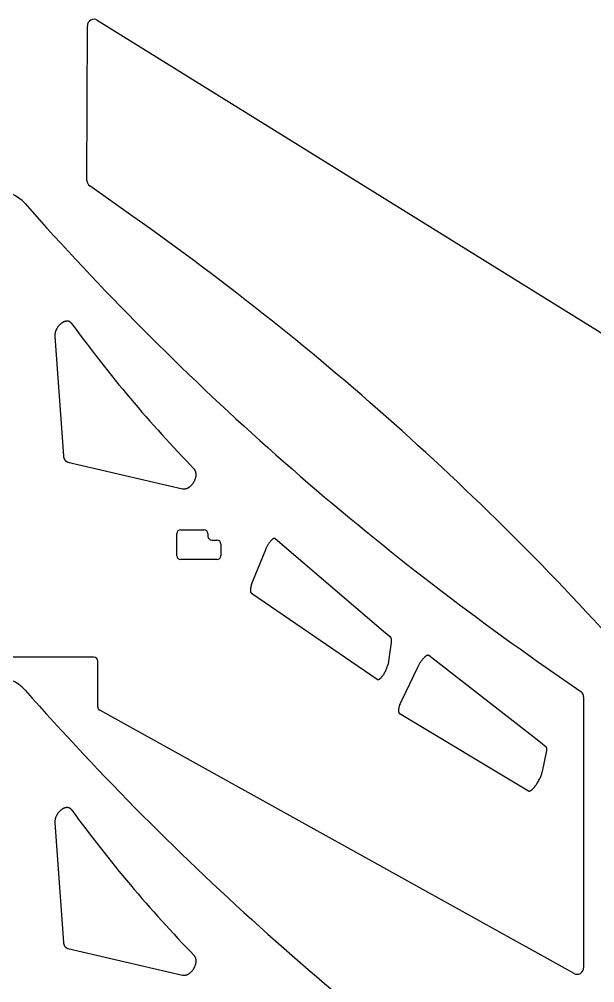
# Model space of a CAD drawing. Extents: x 2523 to 4264, y -377 to 761.
# Drawn here: x 3087 to 3531, y 18 to 761 of the extents above; entities that cross this region are included whole.
import ezdxf

# ---------------------------------------------------------------- set-up
doc = ezdxf.new("R2010")
doc.units = 0
doc.layers.get('0').update_dxf_attribs({"linetype": 'CONTINUOUS'})
doc.layers.add('DEFAULT', color=7, linetype='CONTINUOUS')

msp = doc.modelspace()

# ---------------------------------------------------------------- linework, layer by layer
at = {"color": 0, "linetype": 'BYBLOCK'}
for p, q in [((3147.25, 760.14), (3571.24, 497.16)), ((3139.26, 636.42), (3139.61, 755.9)), ((3174.67, 608.86), (3141.38, 632.31))]:
    msp.add_line(p, q, dxfattribs=at)
for p, q in [((3211.56, 367.11), (3229.56, 367.11)), ((3208.56, 347.11), (3208.56, 364.11)), ((3232.56, 364.11), (3232.56, 362.11)), ((3235.56, 359.11), (3239.56, 359.11)), ((3242.56, 356.11), (3242.56, 347.11)), ((3239.56, 344.11), (3211.56, 344.11)), ((3144.56, 268.82), (3045.56, 268.82)), ((3147.56, 230.59), (3147.56, 265.82)), ((3487.07, 265.58), (3520.43, 242.23)), ((3522.56, 238.13), (3522.56, 29.23)), ((3515.14, 24.85), (3149.11, 227.97))]:
    msp.add_line(p, q)
for centre, radius, start, end in [((3144.61, 755.89), 5, 58.19042, 179.8325), ((3144.26, 636.4), 5, 179.8325, 234.8325), ((1875.77, -1234.68), 2255.17, 41.3287, 54.8325)]:
    msp.add_arc(centre, radius, start, end, dxfattribs=at)
for centre, radius, start, end in [((3068.99, 598.82), 30, 41.4962, 90), ((4780.58, 2112.91), 2255.17, 221.4962, 235), ((3211.56, 364.11), 3, 90, 180), ((3229.56, 364.11), 3, 0, 90), ((3235.56, 362.11), 3, 180, 270), ((3239.56, 356.11), 3, 360, 90), ((3211.56, 347.11), 3, 180, 270), ((3239.56, 347.11), 3, 270, 0), ((3144.56, 265.82), 3, 360, 90), ((3068.99, 223.59), 30, 41.4962, 90), ((4780.58, 1737.67), 2255.17, 221.4962, 235), ((3517.56, 238.13), 5, 0, 55), ((3150.56, 230.59), 3, 180, 240.97366), ((3517.56, 29.23), 5, 240.97366, 360)]:
    msp.add_arc(centre, radius, start, end)
at = {"layer": 'DEFAULT'}
for p, q in [((3122.11, 527.72), (3121.96, 527.67)), ((3122.26, 527.77), (3122.11, 527.72)), ((3122.41, 527.81), (3122.26, 527.77)), ((3122.56, 527.84), (3122.41, 527.81)), ((3122.7, 527.88), (3122.56, 527.84)), ((3122.85, 527.91), (3122.7, 527.88)), ((3123, 527.93), (3122.85, 527.91)), ((3123.15, 527.96), (3123, 527.93)), ((3123.29, 527.97), (3123.15, 527.96)), ((3123.44, 527.99), (3123.29, 527.97)), ((3123.58, 528), (3123.44, 527.99)), ((3123.72, 528.01), (3123.58, 528)), ((3123.87, 528.01), (3123.72, 528.01)), ((3124.01, 528.01), (3123.87, 528.01)), ((3124.15, 528), (3124.01, 528.01)), ((3124.29, 528), (3124.15, 528)), ((3124.42, 527.98), (3124.29, 528)), ((3124.56, 527.97), (3124.42, 527.98)), ((3124.69, 527.95), (3124.56, 527.97)), ((3124.83, 527.92), (3124.69, 527.95)), ((3124.96, 527.9), (3124.83, 527.92)), ((3125.09, 527.87), (3124.96, 527.9)), ((3125.21, 527.83), (3125.09, 527.87)), ((3125.34, 527.79), (3125.21, 527.83)), ((3125.46, 527.75), (3125.34, 527.79)), ((3125.58, 527.71), (3125.46, 527.75)), ((3125.7, 527.66), (3125.58, 527.71)), ((3115.07, 520.26), (3114.96, 519.9)), ((3115.2, 520.61), (3115.07, 520.26)), ((3115.34, 520.96), (3115.2, 520.61)), ((3115.49, 521.31), (3115.34, 520.96)), ((3115.65, 521.66), (3115.49, 521.31)), ((3115.83, 522.01), (3115.65, 521.66)), ((3116.01, 522.35), (3115.83, 522.01)), ((3116.2, 522.68), (3116.01, 522.35)), ((3116.41, 523.01), (3116.2, 522.68)), ((3116.62, 523.33), (3116.41, 523.01)), ((3116.84, 523.65), (3116.62, 523.33)), ((3117.06, 523.95), (3116.84, 523.65)), ((3117.3, 524.25), (3117.06, 523.95)), ((3117.53, 524.53), (3117.3, 524.25)), ((3117.78, 524.81), (3117.53, 524.53)), ((3118.03, 525.07), (3117.78, 524.81)), ((3118.28, 525.32), (3118.03, 525.07)), ((3118.53, 525.56), (3118.28, 525.32)), ((3118.78, 525.79), (3118.53, 525.56)), ((3119.04, 526.01), (3118.78, 525.79)), ((3119.3, 526.21), (3119.04, 526.01)), ((3119.56, 526.41), (3119.3, 526.21)), ((3119.82, 526.59), (3119.56, 526.41)), ((3120.1, 526.77), (3119.82, 526.59)), ((3120.37, 526.94), (3120.1, 526.77)), ((3120.65, 527.1), (3120.37, 526.94)), ((3120.8, 527.18), (3120.65, 527.1)), ((3120.94, 527.25), (3120.8, 527.18)), ((3121.09, 527.32), (3120.94, 527.25)), ((3121.23, 527.39), (3121.09, 527.32)), ((3121.38, 527.45), (3121.23, 527.39)), ((3121.52, 527.51), (3121.38, 527.45)), ((3121.67, 527.57), (3121.52, 527.51)), ((3121.82, 527.62), (3121.67, 527.57)), ((3121.96, 527.67), (3121.82, 527.62)), ((3125.82, 527.6), (3125.7, 527.66)), ((3125.93, 527.55), (3125.82, 527.6)), ((3126.04, 527.49), (3125.93, 527.55)), ((3126.15, 527.43), (3126.04, 527.49)), ((3126.26, 527.36), (3126.15, 527.43)), ((3126.36, 527.3), (3126.26, 527.36)), ((3126.46, 527.23), (3126.36, 527.3)), ((3126.56, 527.15), (3126.46, 527.23)), ((3126.66, 527.08), (3126.56, 527.15)), ((3126.75, 527), (3126.66, 527.08)), ((3126.85, 526.92), (3126.75, 527)), ((3126.93, 526.83), (3126.85, 526.92)), ((3127.02, 526.75), (3126.93, 526.83)), ((3127.1, 526.66), (3127.02, 526.75)), ((3127.18, 526.57), (3127.1, 526.66)), ((3127.26, 526.47), (3127.18, 526.57)), ((3127.34, 526.38), (3127.26, 526.47)), ((3127.41, 526.28), (3127.34, 526.38)), ((3114.48, 517.05), (3114.47, 516.9)), ((3114.47, 516.9), (3114.48, 516.75)), ((3114.49, 517.37), (3114.48, 517.21)), ((3114.48, 517.21), (3114.48, 517.05)), ((3114.48, 516.75), (3114.48, 516.6)), ((3114.48, 516.6), (3114.49, 516.45)), ((3114.5, 517.53), (3114.49, 517.37)), ((3114.49, 516.45), (3114.5, 516.3)), ((3114.53, 517.85), (3114.5, 517.53)), ((3114.5, 516.3), (3121.15, 424)), ((3114.57, 518.18), (3114.53, 517.85)), ((3114.62, 518.52), (3114.57, 518.18)), ((3114.69, 518.86), (3114.62, 518.52)), ((3114.76, 519.2), (3114.69, 518.86)), ((3114.85, 519.55), (3114.76, 519.2)), ((3114.96, 519.9), (3114.85, 519.55)), ((3121.15, 424), (3121.17, 423.78)), ((3121.17, 423.78), (3121.19, 423.57)), ((3121.19, 423.57), (3121.22, 423.36)), ((3121.22, 423.36), (3121.26, 423.15)), ((3121.26, 423.15), (3121.3, 422.94)), ((3121.3, 422.94), (3121.35, 422.74)), ((3121.35, 422.74), (3121.41, 422.54)), ((3121.41, 422.54), (3121.47, 422.34)), ((3121.47, 422.34), (3121.5, 422.24)), ((3121.5, 422.24), (3121.54, 422.15)), ((3121.54, 422.15), (3121.58, 422.05)), ((3121.58, 422.05), (3121.61, 421.96)), ((3121.61, 421.96), (3121.65, 421.87)), ((3121.65, 421.87), (3121.7, 421.77)), ((3121.7, 421.77), (3121.74, 421.68)), ((3121.74, 421.68), (3121.78, 421.6)), ((3121.78, 421.6), (3121.83, 421.51)), ((3121.83, 421.51), (3121.88, 421.42)), ((3121.88, 421.42), (3121.93, 421.34)), ((3121.93, 421.34), (3121.98, 421.25)), ((3121.98, 421.25), (3122.03, 421.17)), ((3122.03, 421.17), (3122.08, 421.09)), ((3122.08, 421.09), (3122.14, 421.01)), ((3122.14, 421.01), (3122.19, 420.93)), ((3122.19, 420.93), (3122.25, 420.86)), ((3122.25, 420.86), (3122.31, 420.78)), ((3122.31, 420.78), (3122.37, 420.71)), ((3122.37, 420.71), (3122.43, 420.64)), ((3122.43, 420.64), (3122.49, 420.57)), ((3122.49, 420.57), (3122.56, 420.5)), ((3122.56, 420.5), (3122.62, 420.43)), ((3122.62, 420.43), (3122.69, 420.37)), ((3122.69, 420.37), (3122.76, 420.31)), ((3122.76, 420.31), (3122.83, 420.25)), ((3122.83, 420.25), (3122.9, 420.19)), ((3122.9, 420.19), (3122.97, 420.13)), ((3122.97, 420.13), (3123.04, 420.07)), ((3123.04, 420.07), (3123.12, 420.02)), ((3123.12, 420.02), (3123.19, 419.97)), ((3123.19, 419.97), (3123.27, 419.92)), ((3123.27, 419.92), (3123.34, 419.87)), ((3123.34, 419.87), (3123.42, 419.82)), ((3123.42, 419.82), (3123.5, 419.78)), ((3123.5, 419.78), (3123.58, 419.73)), ((3123.58, 419.73), (3123.66, 419.69)), ((3123.66, 419.69), (3123.74, 419.65)), ((3123.74, 419.65), (3123.82, 419.61)), ((3123.82, 419.61), (3123.9, 419.58)), ((3123.9, 419.58), (3123.99, 419.55)), ((3123.99, 419.55), (3124.07, 419.51)), ((3124.07, 419.51), (3124.15, 419.48)), ((3124.15, 419.48), (3124.24, 419.45)), ((3124.24, 419.45), (3124.32, 419.43)), ((3124.32, 419.43), (3124.41, 419.4)), ((3124.41, 419.4), (3124.5, 419.38)), ((3124.5, 419.38), (3124.58, 419.36)), ((3124.58, 419.36), (3212.99, 398.76)), ((3222.16, 413.75), (3222.08, 413.84)), ((3222.24, 413.66), (3222.16, 413.75)), ((3222.32, 413.57), (3222.24, 413.66)), ((3222.4, 413.47), (3222.32, 413.57)), ((3222.48, 413.36), (3222.4, 413.47)), ((3222.55, 413.26), (3222.48, 413.36)), ((3222.62, 413.15), (3222.55, 413.26)), ((3222.69, 413.04), (3222.62, 413.15)), ((3222.76, 412.92), (3222.69, 413.04)), ((3222.82, 412.8), (3222.76, 412.92)), ((3222.89, 412.68), (3222.82, 412.8)), ((3222.95, 412.56), (3222.89, 412.68)), ((3223, 412.43), (3222.95, 412.56)), ((3223.06, 412.3), (3223, 412.43)), ((3223.11, 412.16), (3223.06, 412.3)), ((3223.16, 412.02), (3223.11, 412.16)), ((3223.21, 411.88), (3223.16, 412.02)), ((3223.25, 411.74), (3223.21, 411.88)), ((3223.29, 411.59), (3223.25, 411.74)), ((3223.33, 411.44), (3223.29, 411.59)), ((3223.36, 411.29), (3223.33, 411.44)), ((3223.39, 411.14), (3223.36, 411.29)), ((3223.42, 410.98), (3223.39, 411.14)), ((3223.44, 410.82), (3223.42, 410.98)), ((3223.43, 408.59), (3223.46, 408.77)), ((3223.46, 410.66), (3223.44, 410.82)), ((3223.48, 410.5), (3223.46, 410.66)), ((3223.46, 408.77), (3223.47, 408.94)), ((3223.47, 408.94), (3223.49, 409.12)), ((3223.49, 410.33), (3223.48, 410.5)), ((3223.5, 410.16), (3223.49, 410.33)), ((3223.49, 409.12), (3223.5, 409.3)), ((3223.51, 409.99), (3223.5, 410.16)), ((3223.5, 409.3), (3223.51, 409.47)), ((3223.51, 409.82), (3223.51, 409.99)), ((3223.51, 409.65), (3223.51, 409.82)), ((3223.51, 409.47), (3223.51, 409.65)), ((3219.68, 401.3), (3219.95, 401.57)), ((3219.95, 401.57), (3220.21, 401.84)), ((3220.21, 401.84), (3220.46, 402.13)), ((3220.46, 402.13), (3220.7, 402.42)), ((3220.7, 402.42), (3220.94, 402.71)), ((3220.94, 402.71), (3221.16, 403.01)), ((3221.16, 403.01), (3221.37, 403.31)), ((3221.37, 403.31), (3221.57, 403.62)), ((3221.57, 403.62), (3221.76, 403.92)), ((3221.76, 403.92), (3221.94, 404.23)), ((3221.94, 404.23), (3222.11, 404.55)), ((3222.11, 404.55), (3222.28, 404.88)), ((3222.28, 404.88), (3222.44, 405.21)), ((3222.44, 405.21), (3222.59, 405.55)), ((3222.59, 405.55), (3222.73, 405.9)), ((3222.73, 405.9), (3222.86, 406.25)), ((3222.86, 406.25), (3222.98, 406.6)), ((3222.98, 406.6), (3223.09, 406.96)), ((3223.09, 406.96), (3223.19, 407.32)), ((3223.19, 407.32), (3223.28, 407.68)), ((3223.28, 407.68), (3223.35, 408.05)), ((3223.35, 408.05), (3223.38, 408.23)), ((3223.38, 408.23), (3223.41, 408.41)), ((3223.41, 408.41), (3223.43, 408.59)), ((3212.99, 398.76), (3213.11, 398.73)), ((3213.11, 398.73), (3213.24, 398.71)), ((3213.24, 398.71), (3213.36, 398.69)), ((3213.36, 398.69), (3213.49, 398.67)), ((3213.49, 398.67), (3213.62, 398.66)), ((3213.62, 398.66), (3213.75, 398.65)), ((3213.75, 398.65), (3213.88, 398.64)), ((3213.88, 398.64), (3214.02, 398.64)), ((3214.02, 398.64), (3214.16, 398.64)), ((3214.16, 398.64), (3214.29, 398.64)), ((3214.29, 398.64), (3214.44, 398.65)), ((3214.44, 398.65), (3214.58, 398.66)), ((3214.58, 398.66), (3214.72, 398.68)), ((3214.72, 398.68), (3214.87, 398.69)), ((3214.87, 398.69), (3215.01, 398.72)), ((3215.01, 398.72), (3215.16, 398.74)), ((3215.16, 398.74), (3215.31, 398.77)), ((3215.31, 398.77), (3215.46, 398.81)), ((3215.46, 398.81), (3215.61, 398.85)), ((3215.61, 398.85), (3215.76, 398.89)), ((3215.76, 398.89), (3215.92, 398.94)), ((3215.92, 398.94), (3216.07, 398.99)), ((3216.07, 398.99), (3216.23, 399.04)), ((3216.23, 399.04), (3216.38, 399.1)), ((3216.38, 399.1), (3216.54, 399.16)), ((3216.54, 399.16), (3216.69, 399.23)), ((3216.69, 399.23), (3216.85, 399.3)), ((3216.85, 399.3), (3217, 399.38)), ((3217, 399.38), (3217.16, 399.45)), ((3217.16, 399.45), (3217.32, 399.54)), ((3217.32, 399.54), (3217.47, 399.62)), ((3217.47, 399.62), (3217.63, 399.71)), ((3217.63, 399.71), (3217.78, 399.8)), ((3217.78, 399.8), (3217.93, 399.9)), ((3217.93, 399.9), (3218.09, 400)), ((3218.09, 400), (3218.24, 400.1)), ((3218.24, 400.1), (3218.39, 400.21)), ((3218.39, 400.21), (3218.54, 400.32)), ((3218.54, 400.32), (3218.83, 400.55)), ((3218.83, 400.55), (3219.12, 400.79)), ((3219.12, 400.79), (3219.41, 401.04)), ((3219.41, 401.04), (3219.68, 401.3)), ((3279.72, 356.75), (3279.44, 356.33)), ((3280, 357.15), (3279.72, 356.75)), ((3280.27, 357.52), (3280, 357.15)), ((3280.55, 357.88), (3280.27, 357.52)), ((3280.82, 358.21), (3280.55, 357.88)), ((3281.09, 358.51), (3280.82, 358.21)), ((3281.35, 358.8), (3281.09, 358.51)), ((3281.48, 358.94), (3281.35, 358.8)), ((3281.62, 359.07), (3281.48, 358.94)), ((3281.75, 359.19), (3281.62, 359.07)), ((3281.88, 359.31), (3281.75, 359.19)), ((3282.01, 359.43), (3281.88, 359.31)), ((3282.14, 359.53), (3282.01, 359.43)), ((3282.27, 359.64), (3282.14, 359.53)), ((3282.39, 359.73), (3282.27, 359.64)), ((3282.52, 359.82), (3282.39, 359.73)), ((3282.65, 359.91), (3282.52, 359.82)), ((3282.77, 359.98), (3282.65, 359.91)), ((3282.83, 360.02), (3282.77, 359.98)), ((3282.89, 360.05), (3282.83, 360.02)), ((3282.95, 360.08), (3282.89, 360.05)), ((3283.01, 360.12), (3282.95, 360.08)), ((3283.07, 360.14), (3283.01, 360.12)), ((3283.13, 360.17), (3283.07, 360.14)), ((3283.18, 360.2), (3283.13, 360.17)), ((3283.24, 360.22), (3283.18, 360.2)), ((3283.3, 360.24), (3283.24, 360.22)), ((3283.35, 360.26), (3283.3, 360.24)), ((3283.41, 360.28), (3283.35, 360.26)), ((3283.46, 360.3), (3283.41, 360.28)), ((3283.52, 360.31), (3283.46, 360.3)), ((3283.57, 360.32), (3283.52, 360.31)), ((3283.62, 360.33), (3283.57, 360.32)), ((3283.68, 360.34), (3283.62, 360.33)), ((3283.73, 360.35), (3283.68, 360.34)), ((3283.78, 360.36), (3283.73, 360.35)), ((3283.83, 360.36), (3283.78, 360.36)), ((3283.85, 360.36), (3283.83, 360.36)), ((3283.88, 360.36), (3283.85, 360.36)), ((3283.9, 360.36), (3283.88, 360.36)), ((3283.92, 360.36), (3283.9, 360.36)), ((3283.95, 360.36), (3283.92, 360.36)), ((3283.97, 360.36), (3283.95, 360.36)), ((3284, 360.36), (3283.97, 360.36)), ((3284.02, 360.36), (3284, 360.36)), ((3284.04, 360.35), (3284.02, 360.36)), ((3284.06, 360.35), (3284.04, 360.35)), ((3284.09, 360.35), (3284.06, 360.35)), ((3284.11, 360.35), (3284.09, 360.35)), ((3284.13, 360.34), (3284.11, 360.35)), ((3284.15, 360.34), (3284.13, 360.34)), ((3284.18, 360.33), (3284.15, 360.34)), ((3284.2, 360.33), (3284.18, 360.33)), ((3284.22, 360.32), (3284.2, 360.33)), ((3284.24, 360.31), (3284.22, 360.32)), ((3284.26, 360.31), (3284.24, 360.31)), ((3284.28, 360.3), (3284.26, 360.31)), ((3284.3, 360.29), (3284.28, 360.3)), ((3284.32, 360.29), (3284.3, 360.29)), ((3284.34, 360.28), (3284.32, 360.29)), ((3284.36, 360.27), (3284.34, 360.28)), ((3284.38, 360.26), (3284.36, 360.27)), ((3284.4, 360.25), (3284.38, 360.26)), ((3284.42, 360.24), (3284.4, 360.25)), ((3284.44, 360.23), (3284.42, 360.24)), ((3284.46, 360.22), (3284.44, 360.23)), ((3284.48, 360.21), (3284.46, 360.22)), ((3284.5, 360.2), (3284.48, 360.21)), ((3284.52, 360.18), (3284.5, 360.2)), ((3284.53, 360.17), (3284.52, 360.18)), ((3284.55, 360.16), (3284.53, 360.17)), ((3284.57, 360.15), (3284.55, 360.16)), ((3284.59, 360.13), (3284.57, 360.15)), ((3284.6, 360.12), (3284.59, 360.13)), ((3284.62, 360.1), (3284.6, 360.12)), ((3368.11, 288.73), (3284.62, 360.1)), ((3276.99, 351.59), (3267.08, 327.29)), ((3277.19, 352.07), (3276.99, 351.59)), ((3277.41, 352.57), (3277.19, 352.07)), ((3277.63, 353.06), (3277.41, 352.57)), ((3277.87, 353.55), (3277.63, 353.06)), ((3278.12, 354.04), (3277.87, 353.55)), ((3278.37, 354.52), (3278.12, 354.04)), ((3278.63, 354.99), (3278.37, 354.52)), ((3278.9, 355.45), (3278.63, 354.99)), ((3279.17, 355.9), (3278.9, 355.45)), ((3279.44, 356.33), (3279.17, 355.9)), ((3267.08, 327.29), (3266.79, 326.55)), ((3265.45, 321.04), (3265.43, 320.73)), ((3265.43, 320.73), (3265.43, 320.44)), ((3265.43, 320.44), (3265.43, 320.3)), ((3265.43, 320.3), (3265.43, 320.16)), ((3265.43, 320.16), (3265.44, 320.03)), ((3265.44, 320.03), (3265.45, 319.9)), ((3265.47, 321.36), (3265.45, 321.04)), ((3265.45, 319.9), (3265.46, 319.77)), ((3265.46, 319.77), (3265.47, 319.65)), ((3265.51, 321.69), (3265.47, 321.36)), ((3265.47, 319.65), (3265.49, 319.53)), ((3265.56, 322.03), (3265.51, 321.69)), ((3265.61, 322.39), (3265.56, 322.03)), ((3265.68, 322.75), (3265.61, 322.39)), ((3265.75, 323.11), (3265.68, 322.75)), ((3265.84, 323.49), (3265.75, 323.11)), ((3265.93, 323.87), (3265.84, 323.49)), ((3266.03, 324.25), (3265.93, 323.87)), ((3266.26, 325.02), (3266.03, 324.25)), ((3266.51, 325.79), (3266.26, 325.02)), ((3266.79, 326.55), (3266.51, 325.79)), ((3265.49, 319.53), (3265.51, 319.42)), ((3265.51, 319.42), (3265.53, 319.31)), ((3265.53, 319.31), (3265.55, 319.2)), ((3265.55, 319.2), (3265.58, 319.1)), ((3265.58, 319.1), (3265.61, 319)), ((3265.61, 319), (3265.64, 318.91)), ((3265.64, 318.91), (3265.65, 318.86)), ((3265.65, 318.86), (3265.67, 318.82)), ((3265.67, 318.82), (3265.69, 318.78)), ((3265.69, 318.78), (3265.7, 318.74)), ((3265.7, 318.74), (3265.72, 318.7)), ((3265.72, 318.7), (3265.74, 318.66)), ((3265.74, 318.66), (3265.76, 318.62)), ((3265.76, 318.62), (3265.78, 318.58)), ((3265.78, 318.58), (3265.8, 318.54)), ((3265.8, 318.54), (3265.82, 318.51)), ((3265.82, 318.51), (3265.84, 318.47)), ((3265.84, 318.47), (3265.86, 318.44)), ((3265.86, 318.44), (3265.88, 318.41)), ((3265.88, 318.41), (3265.9, 318.38)), ((3265.9, 318.38), (3265.93, 318.35)), ((3265.93, 318.35), (3265.95, 318.32)), ((3265.95, 318.32), (3265.97, 318.29)), ((3265.97, 318.29), (3266, 318.26)), ((3266, 318.26), (3266.02, 318.24)), ((3266.02, 318.24), (3266.05, 318.21)), ((3266.05, 318.21), (3266.07, 318.19)), ((3266.07, 318.19), (3266.1, 318.17)), ((3266.1, 318.17), (3266.12, 318.14)), ((3266.12, 318.14), (3266.15, 318.12)), ((3266.15, 318.12), (3266.17, 318.1)), ((3266.17, 318.1), (3266.2, 318.09)), ((3266.2, 318.09), (3363.12, 251.72)), ((3373.7, 283.95), (3368.11, 288.73)), ((3373.73, 283.92), (3373.7, 283.95)), ((3373.76, 283.9), (3373.73, 283.92)), ((3373.79, 283.87), (3373.76, 283.9)), ((3373.82, 283.84), (3373.79, 283.87)), ((3373.84, 283.81), (3373.82, 283.84)), ((3373.87, 283.78), (3373.84, 283.81)), ((3373.89, 283.75), (3373.87, 283.78)), ((3373.92, 283.72), (3373.89, 283.75)), ((3373.94, 283.68), (3373.92, 283.72)), ((3373.96, 283.64), (3373.94, 283.68)), ((3373.99, 283.61), (3373.96, 283.64)), ((3374.01, 283.57), (3373.99, 283.61)), ((3374.03, 283.53), (3374.01, 283.57)), ((3374.05, 283.49), (3374.03, 283.53)), ((3374.07, 283.45), (3374.05, 283.49)), ((3374.09, 283.4), (3374.07, 283.45)), ((3374.11, 283.36), (3374.09, 283.4)), ((3374.13, 283.31), (3374.11, 283.36)), ((3374.15, 283.27), (3374.13, 283.31)), ((3374.17, 283.22), (3374.15, 283.27)), ((3374.18, 283.17), (3374.17, 283.22)), ((3374.2, 283.12), (3374.18, 283.17)), ((3374.22, 283.07), (3374.2, 283.12)), ((3374.23, 283.02), (3374.22, 283.07)), ((3374.26, 282.91), (3374.23, 283.02)), ((3374.28, 282.8), (3374.26, 282.91)), ((3374.3, 282.68), (3374.28, 282.8)), ((3374.32, 282.56), (3374.3, 282.68)), ((3374.34, 282.43), (3374.32, 282.56)), ((3374.35, 282.3), (3374.34, 282.43)), ((3372.19, 265.63), (3374.26, 280.14)), ((3374.26, 280.14), (3374.31, 280.48)), ((3374.31, 280.48), (3374.34, 280.82)), ((3374.34, 280.82), (3374.37, 281.14)), ((3374.37, 282.17), (3374.35, 282.3)), ((3374.37, 282.03), (3374.37, 282.17)), ((3374.38, 281.89), (3374.37, 282.03)), ((3374.37, 281.14), (3374.38, 281.45)), ((3374.38, 281.75), (3374.38, 281.89)), ((3374.38, 281.6), (3374.38, 281.75)), ((3374.38, 281.45), (3374.38, 281.6)), ((3398.85, 267.82), (3398.54, 267.46)), ((3399.16, 268.15), (3398.85, 267.82)), ((3399.47, 268.46), (3399.16, 268.15)), ((3399.77, 268.76), (3399.47, 268.46)), ((3399.92, 268.9), (3399.77, 268.76)), ((3400.07, 269.03), (3399.92, 268.9)), ((3400.22, 269.16), (3400.07, 269.03)), ((3400.36, 269.28), (3400.22, 269.16)), ((3400.51, 269.39), (3400.36, 269.28)), ((3400.65, 269.5), (3400.51, 269.39)), ((3400.8, 269.6), (3400.65, 269.5)), ((3400.94, 269.7), (3400.8, 269.6)), ((3401.07, 269.79), (3400.94, 269.7)), ((3401.21, 269.87), (3401.07, 269.79)), ((3401.34, 269.94), (3401.21, 269.87)), ((3401.41, 269.98), (3401.34, 269.94)), ((3401.47, 270.01), (3401.41, 269.98)), ((3401.53, 270.04), (3401.47, 270.01)), ((3401.6, 270.07), (3401.53, 270.04)), ((3401.66, 270.09), (3401.6, 270.07)), ((3401.72, 270.12), (3401.66, 270.09)), ((3401.78, 270.14), (3401.72, 270.12)), ((3401.84, 270.16), (3401.78, 270.14)), ((3401.9, 270.18), (3401.84, 270.16)), ((3401.96, 270.2), (3401.9, 270.18)), ((3402.02, 270.21), (3401.96, 270.2)), ((3402.07, 270.23), (3402.02, 270.21)), ((3402.13, 270.24), (3402.07, 270.23)), ((3402.19, 270.25), (3402.13, 270.24)), ((3402.24, 270.26), (3402.19, 270.25)), ((3402.29, 270.26), (3402.24, 270.26)), ((3402.34, 270.27), (3402.29, 270.26)), ((3402.37, 270.27), (3402.34, 270.27)), ((3402.4, 270.27), (3402.37, 270.27)), ((3402.42, 270.27), (3402.4, 270.27)), ((3402.45, 270.27), (3402.42, 270.27)), ((3402.47, 270.27), (3402.45, 270.27)), ((3402.49, 270.27), (3402.47, 270.27)), ((3402.52, 270.27), (3402.49, 270.27)), ((3402.54, 270.26), (3402.52, 270.27)), ((3402.57, 270.26), (3402.54, 270.26)), ((3402.59, 270.26), (3402.57, 270.26)), ((3402.61, 270.26), (3402.59, 270.26)), ((3402.64, 270.25), (3402.61, 270.26)), ((3402.66, 270.25), (3402.64, 270.25)), ((3402.68, 270.24), (3402.66, 270.25)), ((3402.7, 270.24), (3402.68, 270.24)), ((3402.72, 270.23), (3402.7, 270.24)), ((3402.75, 270.23), (3402.72, 270.23)), ((3402.77, 270.22), (3402.75, 270.23)), ((3402.79, 270.21), (3402.77, 270.22)), ((3402.81, 270.21), (3402.79, 270.21)), ((3402.83, 270.2), (3402.81, 270.21)), ((3402.85, 270.19), (3402.83, 270.2)), ((3402.87, 270.18), (3402.85, 270.19)), ((3402.89, 270.17), (3402.87, 270.18)), ((3402.91, 270.16), (3402.89, 270.17)), ((3402.93, 270.15), (3402.91, 270.16)), ((3402.95, 270.14), (3402.93, 270.15)), ((3402.97, 270.13), (3402.95, 270.14)), ((3402.99, 270.12), (3402.97, 270.13)), ((3403, 270.11), (3402.99, 270.12)), ((3403.02, 270.1), (3403, 270.11)), ((3403.04, 270.09), (3403.02, 270.1)), ((3403.06, 270.07), (3403.04, 270.09)), ((3403.08, 270.06), (3403.06, 270.07)), ((3487.93, 203.9), (3403.08, 270.06)), ((3370.49, 259.89), (3370.77, 260.58)), ((3370.77, 260.58), (3371.03, 261.26)), ((3371.03, 261.26), (3371.27, 261.95)), ((3371.27, 261.95), (3371.49, 262.62)), ((3371.49, 262.62), (3371.68, 263.27)), ((3371.68, 263.27), (3371.85, 263.91)), ((3371.85, 263.91), (3371.99, 264.51)), ((3371.99, 264.51), (3372.1, 265.09)), ((3372.1, 265.09), (3372.15, 265.37)), ((3372.15, 265.37), (3372.19, 265.63)), ((3394.26, 260.74), (3381.89, 235.13)), ((3394.78, 261.78), (3394.26, 260.74)), ((3395.35, 262.82), (3394.78, 261.78)), ((3395.96, 263.85), (3395.35, 262.82)), ((3396.27, 264.36), (3395.96, 263.85)), ((3396.59, 264.85), (3396.27, 264.36)), ((3396.91, 265.33), (3396.59, 264.85)), ((3397.24, 265.79), (3396.91, 265.33)), ((3397.57, 266.24), (3397.24, 265.79)), ((3397.89, 266.67), (3397.57, 266.24)), ((3398.22, 267.07), (3397.89, 266.67)), ((3398.54, 267.46), (3398.22, 267.07)), ((3365.84, 252.65), (3366.02, 252.82)), ((3366.02, 252.82), (3366.21, 253)), ((3366.21, 253), (3366.39, 253.19)), ((3366.39, 253.19), (3366.57, 253.39)), ((3366.57, 253.39), (3366.76, 253.6)), ((3366.76, 253.6), (3366.94, 253.82)), ((3366.94, 253.82), (3367.12, 254.05)), ((3367.12, 254.05), (3367.48, 254.52)), ((3367.48, 254.52), (3367.84, 255.02)), ((3367.84, 255.02), (3368.19, 255.53)), ((3368.19, 255.53), (3368.53, 256.07)), ((3368.53, 256.07), (3368.87, 256.65)), ((3368.87, 256.65), (3369.21, 257.25)), ((3369.21, 257.25), (3369.54, 257.88)), ((3369.54, 257.88), (3369.87, 258.54)), ((3369.87, 258.54), (3370.19, 259.21)), ((3370.19, 259.21), (3370.49, 259.89)), ((3363.12, 251.72), (3363.14, 251.7)), ((3363.14, 251.7), (3363.17, 251.69)), ((3363.17, 251.69), (3363.19, 251.67)), ((3363.19, 251.67), (3363.22, 251.66)), ((3363.22, 251.66), (3363.24, 251.65)), ((3363.24, 251.65), (3363.27, 251.63)), ((3363.27, 251.63), (3363.29, 251.62)), ((3363.29, 251.62), (3363.32, 251.61)), ((3363.32, 251.61), (3363.34, 251.6)), ((3363.34, 251.6), (3363.37, 251.59)), ((3363.37, 251.59), (3363.4, 251.58)), ((3363.4, 251.58), (3363.43, 251.58)), ((3363.43, 251.58), (3363.45, 251.57)), ((3363.45, 251.57), (3363.48, 251.56)), ((3363.48, 251.56), (3363.51, 251.55)), ((3363.51, 251.55), (3363.54, 251.55)), ((3363.54, 251.55), (3363.57, 251.54)), ((3363.57, 251.54), (3363.6, 251.54)), ((3363.6, 251.54), (3363.63, 251.54)), ((3363.63, 251.54), (3363.66, 251.54)), ((3363.66, 251.54), (3363.69, 251.53)), ((3363.69, 251.53), (3363.72, 251.53)), ((3363.72, 251.53), (3363.75, 251.53)), ((3363.75, 251.53), (3363.78, 251.53)), ((3363.78, 251.53), (3363.82, 251.53)), ((3363.82, 251.53), (3363.85, 251.54)), ((3363.85, 251.54), (3363.88, 251.54)), ((3363.88, 251.54), (3363.92, 251.54)), ((3363.92, 251.54), (3363.95, 251.55)), ((3363.95, 251.55), (3363.98, 251.55)), ((3363.98, 251.55), (3364.02, 251.56)), ((3364.02, 251.56), (3364.05, 251.57)), ((3364.05, 251.57), (3364.09, 251.57)), ((3364.09, 251.57), (3364.12, 251.58)), ((3364.12, 251.58), (3364.16, 251.59)), ((3364.16, 251.59), (3364.19, 251.6)), ((3364.19, 251.6), (3364.23, 251.61)), ((3364.23, 251.61), (3364.27, 251.62)), ((3364.27, 251.62), (3364.34, 251.65)), ((3364.34, 251.65), (3364.42, 251.68)), ((3364.42, 251.68), (3364.49, 251.71)), ((3364.49, 251.71), (3364.57, 251.75)), ((3364.57, 251.75), (3364.65, 251.78)), ((3364.65, 251.78), (3364.73, 251.83)), ((3364.73, 251.83), (3364.81, 251.87)), ((3364.81, 251.87), (3364.89, 251.92)), ((3364.89, 251.92), (3364.97, 251.97)), ((3364.97, 251.97), (3365.06, 252.02)), ((3365.06, 252.02), (3365.14, 252.08)), ((3365.14, 252.08), (3365.23, 252.14)), ((3365.23, 252.14), (3365.31, 252.21)), ((3365.31, 252.21), (3365.4, 252.27)), ((3365.4, 252.27), (3365.49, 252.34)), ((3365.49, 252.34), (3365.66, 252.49)), ((3365.66, 252.49), (3365.84, 252.65)), ((3380.18, 230.76), (3380.07, 230.38)), ((3380.3, 231.15), (3380.18, 230.76)), ((3380.42, 231.55), (3380.3, 231.15)), ((3380.56, 231.94), (3380.42, 231.55)), ((3380.86, 232.75), (3380.56, 231.94)), ((3381.18, 233.55), (3380.86, 232.75)), ((3381.53, 234.35), (3381.18, 233.55)), ((3381.89, 235.13), (3381.53, 234.35)), ((3379.63, 227.72), (3379.62, 227.58)), ((3379.62, 227.58), (3379.62, 227.45)), ((3379.62, 227.45), (3379.63, 227.32)), ((3379.64, 228.01), (3379.63, 227.86)), ((3379.63, 227.86), (3379.63, 227.72)), ((3379.63, 227.32), (3379.63, 227.2)), ((3379.63, 227.2), (3379.64, 227.08)), ((3379.65, 228.15), (3379.64, 228.01)), ((3379.64, 227.08), (3379.66, 226.97)), ((3379.67, 228.31), (3379.65, 228.15)), ((3379.66, 226.97), (3379.67, 226.86)), ((3379.7, 228.62), (3379.67, 228.31)), ((3379.67, 226.86), (3379.69, 226.75)), ((3379.69, 226.75), (3379.71, 226.65)), ((3379.75, 228.95), (3379.7, 228.62)), ((3379.71, 226.65), (3379.72, 226.6)), ((3379.72, 226.6), (3379.73, 226.55)), ((3379.73, 226.55), (3379.74, 226.5)), ((3379.74, 226.5), (3379.76, 226.46)), ((3379.82, 229.29), (3379.75, 228.95)), ((3379.76, 226.46), (3379.77, 226.41)), ((3379.77, 226.41), (3379.79, 226.37)), ((3379.79, 226.37), (3379.8, 226.33)), ((3379.8, 226.33), (3379.82, 226.29)), ((3379.89, 229.64), (3379.82, 229.29)), ((3379.82, 226.29), (3379.83, 226.25)), ((3379.83, 226.25), (3379.85, 226.21)), ((3379.85, 226.21), (3379.87, 226.17)), ((3379.87, 226.17), (3379.89, 226.13)), ((3379.98, 230.01), (3379.89, 229.64)), ((3379.89, 226.13), (3379.91, 226.1)), ((3379.91, 226.1), (3379.92, 226.06)), ((3379.92, 226.06), (3379.94, 226.03)), ((3379.94, 226.03), (3379.96, 226)), ((3379.96, 226), (3379.99, 225.97)), ((3380.07, 230.38), (3379.98, 230.01)), ((3379.99, 225.97), (3380.01, 225.94)), ((3380.01, 225.94), (3380.03, 225.91)), ((3380.03, 225.91), (3380.05, 225.88)), ((3380.05, 225.88), (3380.08, 225.85)), ((3380.08, 225.85), (3380.1, 225.83)), ((3380.1, 225.83), (3380.12, 225.8)), ((3380.12, 225.8), (3380.15, 225.78)), ((3380.15, 225.78), (3380.17, 225.76)), ((3380.17, 225.76), (3380.2, 225.74)), ((3380.2, 225.74), (3380.23, 225.72)), ((3380.23, 225.72), (3380.25, 225.7)), ((3380.25, 225.7), (3380.28, 225.68)), ((3380.28, 225.68), (3380.31, 225.66)), ((3380.31, 225.66), (3479.96, 165.69)), ((3493.61, 199.46), (3487.93, 203.9)), ((3490.7, 180.63), (3493.95, 195.62)), ((3493.63, 199.45), (3493.61, 199.46)), ((3493.64, 199.44), (3493.63, 199.45)), ((3493.66, 199.43), (3493.64, 199.44)), ((3493.67, 199.42), (3493.66, 199.43)), ((3493.68, 199.4), (3493.67, 199.42)), ((3493.7, 199.39), (3493.68, 199.4)), ((3493.71, 199.38), (3493.7, 199.39)), ((3493.73, 199.36), (3493.71, 199.38)), ((3493.74, 199.35), (3493.73, 199.36)), ((3493.75, 199.33), (3493.74, 199.35)), ((3493.78, 199.3), (3493.75, 199.33)), ((3493.8, 199.27), (3493.78, 199.3)), ((3493.83, 199.24), (3493.8, 199.27)), ((3493.85, 199.21), (3493.83, 199.24)), ((3493.87, 199.17), (3493.85, 199.21)), ((3493.89, 199.14), (3493.87, 199.17)), ((3493.92, 199.1), (3493.89, 199.14)), ((3493.94, 199.06), (3493.92, 199.1)), ((3493.96, 199.02), (3493.94, 199.06)), ((3493.95, 195.62), (3494.02, 195.97)), ((3493.98, 198.98), (3493.96, 199.02)), ((3493.99, 198.94), (3493.98, 198.98)), ((3494.01, 198.89), (3493.99, 198.94)), ((3494.03, 198.85), (3494.01, 198.89)), ((3494.02, 195.97), (3494.08, 196.31)), ((3494.04, 198.8), (3494.03, 198.85)), ((3494.06, 198.75), (3494.04, 198.8)), ((3494.07, 198.71), (3494.06, 198.75)), ((3494.09, 198.66), (3494.07, 198.71)), ((3494.08, 196.31), (3494.13, 196.65)), ((3494.1, 198.61), (3494.09, 198.66)), ((3494.11, 198.55), (3494.1, 198.61)), ((3494.13, 198.5), (3494.11, 198.55)), ((3494.14, 198.44), (3494.13, 198.5)), ((3494.13, 196.65), (3494.17, 196.96)), ((3494.15, 198.33), (3494.14, 198.44)), ((3494.17, 198.21), (3494.15, 198.33)), ((3494.18, 198.09), (3494.17, 198.21)), ((3494.17, 196.96), (3494.18, 197.12)), ((3494.19, 197.97), (3494.18, 198.09)), ((3494.18, 197.12), (3494.19, 197.27)), ((3494.2, 197.83), (3494.19, 197.97)), ((3494.19, 197.27), (3494.2, 197.42)), ((3494.2, 197.7), (3494.2, 197.83)), ((3494.2, 197.56), (3494.2, 197.7)), ((3494.2, 197.42), (3494.2, 197.56)), ((3489.99, 178.18), (3490.21, 178.84)), ((3490.21, 178.84), (3490.41, 179.47)), ((3490.41, 179.47), (3490.57, 180.07)), ((3490.57, 180.07), (3490.64, 180.36)), ((3490.64, 180.36), (3490.7, 180.63)), ((3486.09, 170.58), (3486.5, 171.19)), ((3486.5, 171.19), (3486.91, 171.83)), ((3486.91, 171.83), (3487.31, 172.51)), ((3487.31, 172.51), (3487.71, 173.2)), ((3487.71, 173.2), (3488.09, 173.91)), ((3488.09, 173.91), (3488.46, 174.63)), ((3488.46, 174.63), (3488.82, 175.36)), ((3488.82, 175.36), (3489.15, 176.08)), ((3489.15, 176.08), (3489.46, 176.8)), ((3489.46, 176.8), (3489.74, 177.5)), ((3489.74, 177.5), (3489.99, 178.18)), ((3479.96, 165.69), (3479.99, 165.68)), ((3479.99, 165.68), (3480.01, 165.67)), ((3480.01, 165.67), (3480.04, 165.65)), ((3480.04, 165.65), (3480.06, 165.64)), ((3480.06, 165.64), (3480.09, 165.63)), ((3480.09, 165.63), (3480.11, 165.62)), ((3480.11, 165.62), (3480.14, 165.61)), ((3480.14, 165.61), (3480.17, 165.6)), ((3480.17, 165.6), (3480.2, 165.59)), ((3480.2, 165.59), (3480.22, 165.58)), ((3480.22, 165.58), (3480.25, 165.58)), ((3480.25, 165.58), (3480.28, 165.57)), ((3480.28, 165.57), (3480.31, 165.57)), ((3480.31, 165.57), (3480.34, 165.56)), ((3480.34, 165.56), (3480.37, 165.56)), ((3480.37, 165.56), (3480.4, 165.55)), ((3480.4, 165.55), (3480.43, 165.55)), ((3480.43, 165.55), (3480.47, 165.55)), ((3480.47, 165.55), (3480.5, 165.55)), ((3480.5, 165.55), (3480.53, 165.55)), ((3480.53, 165.55), (3480.56, 165.55)), ((3480.56, 165.55), (3480.6, 165.55)), ((3480.6, 165.55), (3480.63, 165.55)), ((3480.63, 165.55), (3480.67, 165.56)), ((3480.67, 165.56), (3480.7, 165.56)), ((3480.7, 165.56), (3480.74, 165.57)), ((3480.74, 165.57), (3480.77, 165.57)), ((3480.77, 165.57), (3480.81, 165.58)), ((3480.81, 165.58), (3480.84, 165.59)), ((3480.84, 165.59), (3480.88, 165.59)), ((3480.88, 165.59), (3480.92, 165.6)), ((3480.92, 165.6), (3480.96, 165.61)), ((3480.96, 165.61), (3481.03, 165.64)), ((3481.03, 165.64), (3481.11, 165.66)), ((3481.11, 165.66), (3481.19, 165.69)), ((3481.19, 165.69), (3481.27, 165.72)), ((3481.27, 165.72), (3481.35, 165.76)), ((3481.35, 165.76), (3481.44, 165.8)), ((3481.44, 165.8), (3481.53, 165.84)), ((3481.53, 165.84), (3481.61, 165.88)), ((3481.61, 165.88), (3481.7, 165.93)), ((3481.7, 165.93), (3481.79, 165.98)), ((3481.79, 165.98), (3481.88, 166.04)), ((3481.88, 166.04), (3481.98, 166.1)), ((3481.98, 166.1), (3482.07, 166.16)), ((3482.07, 166.16), (3482.16, 166.23)), ((3482.16, 166.23), (3482.36, 166.37)), ((3482.36, 166.37), (3482.55, 166.52)), ((3482.55, 166.52), (3482.75, 166.69)), ((3482.75, 166.69), (3482.96, 166.86)), ((3482.96, 166.86), (3483.16, 167.05)), ((3483.16, 167.05), (3483.37, 167.25)), ((3483.37, 167.25), (3483.58, 167.46)), ((3483.58, 167.46), (3483.8, 167.68)), ((3483.8, 167.68), (3484.01, 167.91)), ((3484.01, 167.91), (3484.43, 168.39)), ((3484.43, 168.39), (3484.86, 168.91)), ((3484.86, 168.91), (3485.27, 169.44)), ((3485.27, 169.44), (3485.68, 170)), ((3485.68, 170), (3486.09, 170.58)), ((3117.06, 148.71), (3116.84, 148.41)), ((3117.3, 149.01), (3117.06, 148.71)), ((3117.53, 149.29), (3117.3, 149.01)), ((3117.78, 149.57), (3117.53, 149.29)), ((3118.03, 149.83), (3117.78, 149.57)), ((3118.28, 150.08), (3118.03, 149.83)), ((3118.53, 150.32), (3118.28, 150.08)), ((3118.78, 150.55), (3118.53, 150.32)), ((3119.04, 150.77), (3118.78, 150.55)), ((3119.3, 150.97), (3119.04, 150.77)), ((3119.56, 151.17), (3119.3, 150.97)), ((3119.82, 151.35), (3119.56, 151.17)), ((3120.1, 151.53), (3119.82, 151.35)), ((3120.37, 151.7), (3120.1, 151.53)), ((3120.65, 151.86), (3120.37, 151.7)), ((3120.8, 151.94), (3120.65, 151.86)), ((3120.94, 152.01), (3120.8, 151.94)), ((3121.09, 152.08), (3120.94, 152.01)), ((3121.23, 152.15), (3121.09, 152.08)), ((3121.38, 152.21), (3121.23, 152.15)), ((3121.52, 152.27), (3121.38, 152.21)), ((3121.67, 152.33), (3121.52, 152.27)), ((3121.82, 152.38), (3121.67, 152.33)), ((3121.96, 152.43), (3121.82, 152.38)), ((3122.11, 152.48), (3121.96, 152.43)), ((3122.26, 152.53), (3122.11, 152.48)), ((3122.41, 152.57), (3122.26, 152.53)), ((3122.56, 152.6), (3122.41, 152.57)), ((3122.7, 152.64), (3122.56, 152.6)), ((3122.85, 152.67), (3122.7, 152.64)), ((3123, 152.69), (3122.85, 152.67)), ((3123.15, 152.72), (3123, 152.69)), ((3123.29, 152.73), (3123.15, 152.72)), ((3123.44, 152.75), (3123.29, 152.73)), ((3123.58, 152.76), (3123.44, 152.75)), ((3123.72, 152.77), (3123.58, 152.76)), ((3123.87, 152.77), (3123.72, 152.77)), ((3124.01, 152.77), (3123.87, 152.77)), ((3124.15, 152.76), (3124.01, 152.77)), ((3124.29, 152.76), (3124.15, 152.76)), ((3124.42, 152.74), (3124.29, 152.76)), ((3124.56, 152.73), (3124.42, 152.74)), ((3124.69, 152.71), (3124.56, 152.73)), ((3124.83, 152.68), (3124.69, 152.71)), ((3124.96, 152.66), (3124.83, 152.68)), ((3125.09, 152.63), (3124.96, 152.66)), ((3125.21, 152.59), (3125.09, 152.63)), ((3125.34, 152.55), (3125.21, 152.59)), ((3125.46, 152.51), (3125.34, 152.55)), ((3125.58, 152.47), (3125.46, 152.51)), ((3125.7, 152.42), (3125.58, 152.47)), ((3125.82, 152.36), (3125.7, 152.42)), ((3125.93, 152.31), (3125.82, 152.36)), ((3126.04, 152.25), (3125.93, 152.31)), ((3126.15, 152.19), (3126.04, 152.25)), ((3126.26, 152.12), (3126.15, 152.19)), ((3126.36, 152.06), (3126.26, 152.12)), ((3126.46, 151.99), (3126.36, 152.06)), ((3126.56, 151.91), (3126.46, 151.99)), ((3126.66, 151.84), (3126.56, 151.91)), ((3126.75, 151.76), (3126.66, 151.84)), ((3126.85, 151.68), (3126.75, 151.76)), ((3126.93, 151.59), (3126.85, 151.68)), ((3127.02, 151.51), (3126.93, 151.59)), ((3127.1, 151.42), (3127.02, 151.51)), ((3127.18, 151.33), (3127.1, 151.42)), ((3127.26, 151.23), (3127.18, 151.33)), ((3127.34, 151.14), (3127.26, 151.23)), ((3127.41, 151.04), (3127.34, 151.14)), ((3114.48, 141.81), (3114.47, 141.66)), ((3114.47, 141.66), (3114.48, 141.51)), ((3114.49, 142.13), (3114.48, 141.97)), ((3114.48, 141.97), (3114.48, 141.81)), ((3114.48, 141.51), (3114.48, 141.36)), ((3114.48, 141.36), (3114.49, 141.21)), ((3114.5, 142.29), (3114.49, 142.13)), ((3114.49, 141.21), (3114.5, 141.06)), ((3114.53, 142.61), (3114.5, 142.29)), ((3114.57, 142.94), (3114.53, 142.61)), ((3114.62, 143.28), (3114.57, 142.94)), ((3114.69, 143.62), (3114.62, 143.28)), ((3114.76, 143.96), (3114.69, 143.62)), ((3114.85, 144.31), (3114.76, 143.96)), ((3114.96, 144.66), (3114.85, 144.31)), ((3115.07, 145.02), (3114.96, 144.66)), ((3115.2, 145.37), (3115.07, 145.02)), ((3115.34, 145.72), (3115.2, 145.37)), ((3115.49, 146.07), (3115.34, 145.72)), ((3115.65, 146.42), (3115.49, 146.07)), ((3115.83, 146.77), (3115.65, 146.42)), ((3116.01, 147.11), (3115.83, 146.77)), ((3116.2, 147.44), (3116.01, 147.11)), ((3116.41, 147.77), (3116.2, 147.44)), ((3116.62, 148.09), (3116.41, 147.77)), ((3116.84, 148.41), (3116.62, 148.09)), ((3114.5, 141.06), (3121.15, 48.76)), ((3121.15, 48.76), (3121.17, 48.54)), ((3121.17, 48.54), (3121.19, 48.33)), ((3121.19, 48.33), (3121.22, 48.12)), ((3121.22, 48.12), (3121.26, 47.91)), ((3121.26, 47.91), (3121.3, 47.7)), ((3121.3, 47.7), (3121.35, 47.5)), ((3121.35, 47.5), (3121.41, 47.3)), ((3121.41, 47.3), (3121.47, 47.1)), ((3121.47, 47.1), (3121.5, 47)), ((3121.5, 47), (3121.54, 46.91)), ((3121.54, 46.91), (3121.58, 46.81)), ((3121.58, 46.81), (3121.61, 46.72)), ((3121.61, 46.72), (3121.65, 46.63)), ((3121.65, 46.63), (3121.7, 46.53)), ((3121.7, 46.53), (3121.74, 46.44)), ((3121.74, 46.44), (3121.78, 46.36)), ((3121.78, 46.36), (3121.83, 46.27)), ((3121.83, 46.27), (3121.88, 46.18)), ((3121.88, 46.18), (3121.93, 46.1)), ((3121.93, 46.1), (3121.98, 46.01)), ((3121.98, 46.01), (3122.03, 45.93)), ((3122.03, 45.93), (3122.08, 45.85)), ((3122.08, 45.85), (3122.14, 45.77)), ((3122.14, 45.77), (3122.19, 45.69)), ((3122.19, 45.69), (3122.25, 45.62)), ((3122.25, 45.62), (3122.31, 45.54)), ((3122.31, 45.54), (3122.37, 45.47)), ((3122.37, 45.47), (3122.43, 45.4)), ((3122.43, 45.4), (3122.49, 45.33)), ((3122.49, 45.33), (3122.56, 45.26)), ((3122.56, 45.26), (3122.62, 45.2)), ((3122.62, 45.2), (3122.69, 45.13)), ((3122.69, 45.13), (3122.76, 45.07)), ((3122.76, 45.07), (3122.83, 45.01)), ((3122.83, 45.01), (3122.9, 44.95)), ((3122.9, 44.95), (3122.97, 44.89)), ((3122.97, 44.89), (3123.04, 44.83)), ((3123.04, 44.83), (3123.12, 44.78)), ((3123.12, 44.78), (3123.19, 44.73)), ((3123.19, 44.73), (3123.27, 44.68)), ((3123.27, 44.68), (3123.34, 44.63)), ((3123.34, 44.63), (3123.42, 44.58)), ((3123.42, 44.58), (3123.5, 44.54)), ((3123.5, 44.54), (3123.58, 44.49)), ((3123.58, 44.49), (3123.66, 44.45)), ((3123.66, 44.45), (3123.74, 44.41)), ((3123.74, 44.41), (3123.82, 44.38)), ((3123.82, 44.38), (3123.9, 44.34)), ((3123.9, 44.34), (3123.99, 44.31)), ((3123.99, 44.31), (3124.07, 44.27)), ((3124.07, 44.27), (3124.15, 44.24)), ((3124.15, 44.24), (3124.24, 44.21)), ((3124.24, 44.21), (3124.32, 44.19)), ((3124.32, 44.19), (3124.41, 44.16)), ((3124.41, 44.16), (3124.5, 44.14)), ((3124.5, 44.14), (3124.58, 44.12)), ((3124.58, 44.12), (3212.99, 23.52)), ((3222.16, 38.51), (3222.08, 38.6)), ((3222.24, 38.42), (3222.16, 38.51)), ((3222.32, 38.33), (3222.24, 38.42)), ((3222.4, 38.23), (3222.32, 38.33)), ((3222.48, 38.12), (3222.4, 38.23)), ((3222.55, 38.02), (3222.48, 38.12)), ((3222.62, 37.91), (3222.55, 38.02)), ((3222.69, 37.8), (3222.62, 37.91)), ((3222.76, 37.68), (3222.69, 37.8)), ((3222.82, 37.56), (3222.76, 37.68)), ((3222.89, 37.44), (3222.82, 37.56)), ((3222.95, 37.32), (3222.89, 37.44)), ((3223, 37.19), (3222.95, 37.32)), ((3223.06, 37.06), (3223, 37.19)), ((3222.28, 29.64), (3222.44, 29.97)), ((3222.44, 29.97), (3222.59, 30.31)), ((3222.59, 30.31), (3222.73, 30.66)), ((3222.73, 30.66), (3222.86, 31.01)), ((3222.86, 31.01), (3222.98, 31.36)), ((3222.98, 31.36), (3223.09, 31.72)), ((3223.11, 36.92), (3223.06, 37.06)), ((3223.09, 31.72), (3223.19, 32.08)), ((3223.16, 36.78), (3223.11, 36.92)), ((3223.21, 36.64), (3223.16, 36.78)), ((3223.19, 32.08), (3223.28, 32.44)), ((3223.25, 36.5), (3223.21, 36.64)), ((3223.29, 36.35), (3223.25, 36.5)), ((3223.28, 32.44), (3223.35, 32.81)), ((3223.33, 36.2), (3223.29, 36.35)), ((3223.36, 36.05), (3223.33, 36.2)), ((3223.35, 32.81), (3223.38, 32.99)), ((3223.39, 35.9), (3223.36, 36.05)), ((3223.38, 32.99), (3223.41, 33.17)), ((3223.42, 35.74), (3223.39, 35.9)), ((3223.41, 33.17), (3223.43, 33.35)), ((3223.44, 35.58), (3223.42, 35.74)), ((3223.43, 33.35), (3223.46, 33.53)), ((3223.46, 35.42), (3223.44, 35.58)), ((3223.48, 35.26), (3223.46, 35.42)), ((3223.46, 33.53), (3223.47, 33.71)), ((3223.47, 33.71), (3223.49, 33.88)), ((3223.49, 35.09), (3223.48, 35.26)), ((3223.5, 34.92), (3223.49, 35.09)), ((3223.49, 33.88), (3223.5, 34.06)), ((3223.51, 34.75), (3223.5, 34.92)), ((3223.5, 34.06), (3223.51, 34.23)), ((3223.51, 34.58), (3223.51, 34.75)), ((3223.51, 34.41), (3223.51, 34.58)), ((3223.51, 34.23), (3223.51, 34.41)), ((3212.99, 23.52), (3213.11, 23.49)), ((3213.11, 23.49), (3213.24, 23.47)), ((3213.24, 23.47), (3213.36, 23.45)), ((3213.36, 23.45), (3213.49, 23.43)), ((3213.49, 23.43), (3213.62, 23.42)), ((3213.62, 23.42), (3213.75, 23.41)), ((3213.75, 23.41), (3213.88, 23.4)), ((3213.88, 23.4), (3214.02, 23.4)), ((3214.02, 23.4), (3214.16, 23.4)), ((3214.16, 23.4), (3214.29, 23.4)), ((3214.29, 23.4), (3214.44, 23.41)), ((3214.44, 23.41), (3214.58, 23.42)), ((3214.58, 23.42), (3214.72, 23.44)), ((3214.72, 23.44), (3214.87, 23.45)), ((3214.87, 23.45), (3215.01, 23.48)), ((3215.01, 23.48), (3215.16, 23.5)), ((3215.16, 23.5), (3215.31, 23.54)), ((3215.31, 23.54), (3215.46, 23.57)), ((3215.46, 23.57), (3215.61, 23.61)), ((3215.61, 23.61), (3215.76, 23.65)), ((3215.76, 23.65), (3215.92, 23.7)), ((3215.92, 23.7), (3216.07, 23.75)), ((3216.07, 23.75), (3216.23, 23.8)), ((3216.23, 23.8), (3216.38, 23.86)), ((3216.38, 23.86), (3216.54, 23.92)), ((3216.54, 23.92), (3216.69, 23.99)), ((3216.69, 23.99), (3216.85, 24.06)), ((3216.85, 24.06), (3217, 24.14)), ((3217, 24.14), (3217.16, 24.21)), ((3217.16, 24.21), (3217.32, 24.3)), ((3217.32, 24.3), (3217.47, 24.38)), ((3217.47, 24.38), (3217.63, 24.47)), ((3217.63, 24.47), (3217.78, 24.56)), ((3217.78, 24.56), (3217.93, 24.66)), ((3217.93, 24.66), (3218.09, 24.76)), ((3218.09, 24.76), (3218.24, 24.86)), ((3218.24, 24.86), (3218.39, 24.97)), ((3218.39, 24.97), (3218.54, 25.08)), ((3218.54, 25.08), (3218.83, 25.31)), ((3218.83, 25.31), (3219.12, 25.55)), ((3219.12, 25.55), (3219.41, 25.8)), ((3219.41, 25.8), (3219.68, 26.06)), ((3219.68, 26.06), (3219.95, 26.33)), ((3219.95, 26.33), (3220.21, 26.61)), ((3220.21, 26.61), (3220.46, 26.89)), ((3220.46, 26.89), (3220.7, 27.18)), ((3220.7, 27.18), (3220.94, 27.47)), ((3220.94, 27.47), (3221.16, 27.77)), ((3221.16, 27.77), (3221.37, 28.07)), ((3221.37, 28.07), (3221.57, 28.38)), ((3221.57, 28.38), (3221.76, 28.68)), ((3221.76, 28.68), (3221.94, 28.99)), ((3221.94, 28.99), (3222.11, 29.31)), ((3222.11, 29.31), (3222.28, 29.64))]:
    msp.add_line(p, q, dxfattribs=at)
for centre in [(3974.11, 1143.1), (3974.11, 767.86)]:
    msp.add_arc(centre, 1047.55, 216.07285, 224.11898, dxfattribs=at)

doc.saveas('drawing.dxf')
